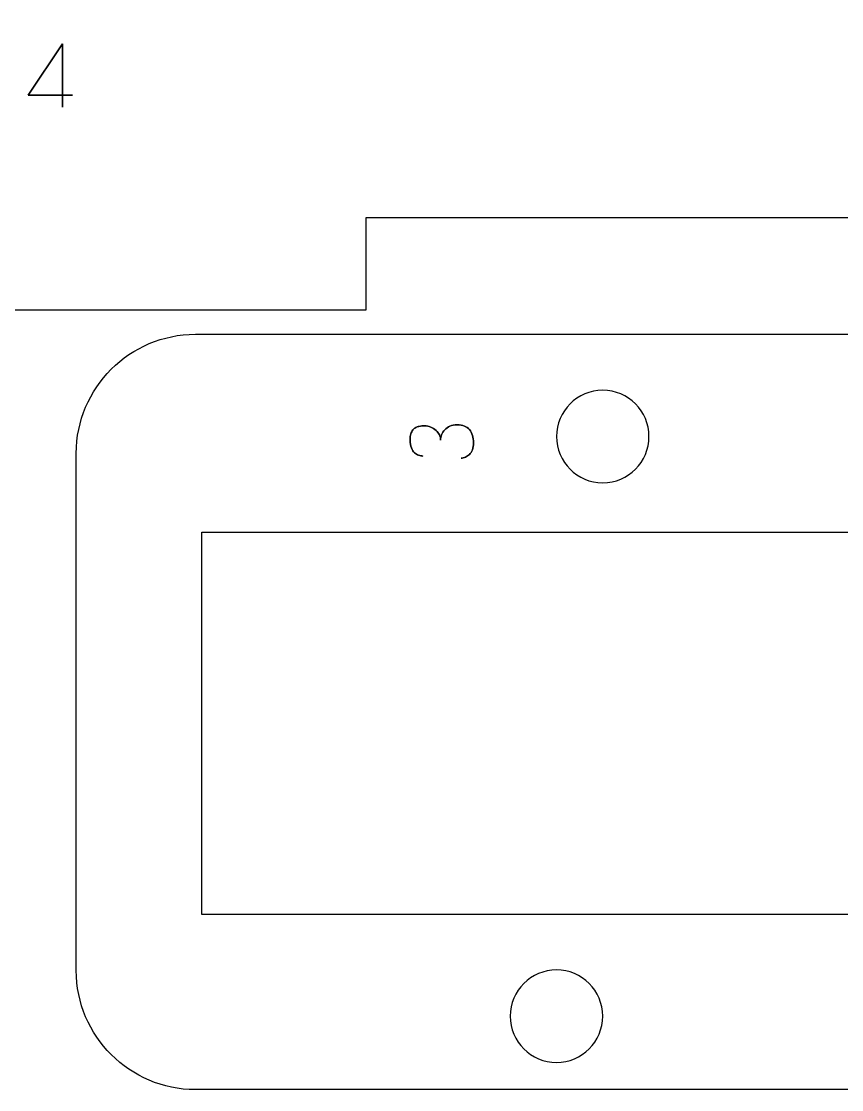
# Model space of a CAD drawing. Header units: centimetres. Extents: x -26.3 to 6, y -21.9 to 0.4.
# Drawn here: x -19.812 to -17.152, y -14.743 to -11.278 of the extents above; entities that cross this region are included whole.
import ezdxf

# ---------------------------------------------------------------- set-up
doc = ezdxf.new("R2010")
doc.units = ezdxf.units.CM
doc.header["$MEASUREMENT"] = 0
doc.layers.add('Layer 1', color=7, linetype='Continuous')

msp = doc.modelspace()

# ---------------------------------------------------------------- linework, layer by layer
at = {"layer": 'Layer 1', "lineweight": -3}
for points, knots in [([(-15.55957, -8.99456), (-15.55957, -8.99456), (-15.56221, -8.99415), (-15.56221, -8.99415), (-15.56221, -8.99415), (-15.56221, -8.99415), (-15.56221, -7.34545), (-15.56221, -7.34545), (-15.56221, -7.34545), (-15.56221, -7.34545), (-15.56477, -7.34544), (-15.56477, -7.34544), (-15.56477, -7.34544), (-15.56477, -7.34544), (-15.69477, -7.34544), (-15.69477, -7.34544), (-15.69477, -7.34544), (-15.69477, -7.34544), (-15.69477, -7.04544), (-15.69477, -7.04544), (-15.69477, -7.04544), (-15.69477, -7.04544), (-16.99477, -7.04544), (-16.99477, -7.04544), (-16.99477, -7.04544), (-16.99477, -7.04544), (-16.99477, -7.34544), (-16.99477, -7.34544), (-16.99477, -7.34544), (-16.99477, -7.34544), (-18.89477, -7.34544), (-18.89477, -7.34544), (-18.89477, -7.34544), (-18.89477, -7.34544), (-18.89477, -7.04544), (-18.89477, -7.04544), (-18.89477, -7.04544), (-18.89477, -7.04544), (-19.39477, -7.04544), (-19.39477, -7.04544), (-19.39477, -7.04544), (-19.39477, -7.04544), (-19.39477, -7.34544), (-19.39477, -7.34544), (-19.39477, -7.34544), (-19.39477, -7.34544), (-19.69477, -7.34544), (-19.69477, -7.34544), (-19.69477, -7.34544), (-19.69477, -7.34544), (-19.69477, -7.04544), (-19.69477, -7.04544), (-19.69477, -7.04544), (-19.69477, -7.04544), (-20.19477, -7.04544), (-20.19477, -7.04544), (-20.19477, -7.04544), (-20.19477, -7.04544), (-20.19477, -7.34544), (-20.19477, -7.34544), (-20.19477, -7.34544), (-20.19477, -7.34544), (-20.32477, -7.34544), (-20.32477, -7.34544), (-20.32477, -7.34544), (-20.32477, -7.34544), (-20.32477, -9.69546), (-20.32477, -9.69545), (-20.32477, -9.69545), (-20.32477, -9.69544), (-19.33472, -9.69545), (-19.33472, -9.69545), (-19.33472, -9.69545), (-19.33472, -9.69545), (-19.33472, -9.99545), (-19.33472, -9.99545), (-19.33472, -9.99545), (-19.33472, -9.99545), (-20.32477, -9.99544), (-20.32477, -9.99545), (-20.32477, -9.99545), (-20.32477, -9.99546), (-20.32477, -11.91544), (-20.32477, -11.91544), (-20.32477, -11.91544), (-20.32477, -11.91544), (-20.19477, -11.91544), (-20.19477, -11.91544), (-20.19477, -11.91544), (-20.19477, -11.91544), (-20.19477, -12.21544), (-20.19477, -12.21544), (-20.19477, -12.21544), (-20.19477, -12.21544), (-18.69477, -12.21544), (-18.69477, -12.21544), (-18.69477, -12.21544), (-18.69477, -12.21544), (-18.69477, -11.91544), (-18.69477, -11.91544), (-18.69477, -11.91544), (-18.69477, -11.91544), (-16.69477, -11.91544), (-16.69477, -11.91544), (-16.69477, -11.91544), (-16.69477, -11.91544), (-16.69477, -12.21544), (-16.69477, -12.21544), (-16.69477, -12.21544), (-16.69477, -12.21544), (-15.69477, -12.21544), (-15.69477, -12.21544), (-15.69477, -12.21544), (-15.69477, -12.21544), (-15.69477, -11.91544), (-15.69477, -11.91544), (-15.69477, -11.91544), (-15.69477, -11.91544), (-15.56477, -11.91544), (-15.56477, -11.91544), (-15.56477, -11.91544), (-15.56477, -11.91544), (-15.56477, -9.99546), (-15.56477, -9.99546), (-15.56477, -9.99546), (-15.56477, -9.99546), (-15.81171, -9.99546), (-15.81171, -9.99546), (-15.81171, -9.99546), (-15.81171, -9.99547), (-15.81171, -9.69547), (-15.81171, -9.69546), (-15.81171, -9.69546), (-15.81171, -9.69546), (-15.56221, -9.69546), (-15.56221, -9.69546), (-15.56221, -9.69546), (-15.56221, -9.69547), (-15.56221, -9.32415), (-15.56221, -9.32415), (-15.56221, -9.32415), (-15.56221, -9.32415), (-15.55957, -9.32456), (-15.55957, -9.32456), (-15.55957, -9.32456), (-15.55957, -9.32456), (-15.22957, -9.32456), (-15.22957, -9.32456), (-15.22957, -9.32456), (-15.22957, -9.32456), (-15.22957, -8.99456), (-15.22957, -8.99456), (-15.22957, -8.99456), (-15.22957, -8.99456), (-15.55957, -8.99456), (-15.55957, -8.99456)], [0, 0, 0, 0, 0.025, 0.025, 0.025, 0.025, 0.05, 0.05, 0.05, 0.05, 0.075, 0.075, 0.075, 0.075, 0.1, 0.1, 0.1, 0.1, 0.125, 0.125, 0.125, 0.125, 0.15, 0.15, 0.15, 0.15, 0.175, 0.175, 0.175, 0.175, 0.2, 0.2, 0.2, 0.2, 0.225, 0.225, 0.225, 0.225, 0.25, 0.25, 0.25, 0.25, 0.275, 0.275, 0.275, 0.275, 0.3, 0.3, 0.3, 0.3, 0.325, 0.325, 0.325, 0.325, 0.35, 0.35, 0.35, 0.35, 0.375, 0.375, 0.375, 0.375, 0.4, 0.4, 0.4, 0.4, 0.425, 0.425, 0.425, 0.425, 0.45, 0.45, 0.45, 0.45, 0.475, 0.475, 0.475, 0.475, 0.5, 0.5, 0.5, 0.5, 0.525, 0.525, 0.525, 0.525, 0.55, 0.55, 0.55, 0.55, 0.575, 0.575, 0.575, 0.575, 0.6, 0.6, 0.6, 0.6, 0.625, 0.625, 0.625, 0.625, 0.65, 0.65, 0.65, 0.65, 0.675, 0.675, 0.675, 0.675, 0.7, 0.7, 0.7, 0.7, 0.725, 0.725, 0.725, 0.725, 0.75, 0.75, 0.75, 0.75, 0.775, 0.775, 0.775, 0.775, 0.8, 0.8, 0.8, 0.8, 0.825, 0.825, 0.825, 0.825, 0.85, 0.85, 0.85, 0.85, 0.875, 0.875, 0.875, 0.875, 0.9, 0.9, 0.9, 0.9, 0.925, 0.925, 0.925, 0.925, 0.95, 0.95, 0.95, 0.95, 1, 1, 1, 1]), ([(-19.67914, -11.35182), (-19.67914, -11.35182), (-19.79033, -11.51805), (-19.79033, -11.51805), (-19.79033, -11.51805), (-19.79033, -11.51805), (-19.64612, -11.51805), (-19.64612, -11.51805), (-19.64612, -11.51805), (-19.64612, -11.51805), (-19.79033, -11.51805), (-19.79033, -11.51805), (-19.79033, -11.51805), (-19.79033, -11.51805), (-19.67914, -11.35182), (-19.67914, -11.35182), (-19.67914, -11.35182), (-19.67914, -11.35182), (-19.67914, -11.55643), (-19.67914, -11.55643), (-19.67914, -11.55643), (-19.67914, -11.55643), (-19.67914, -11.35182), (-19.67914, -11.35182)], [0, 0, 0, 0, 0.1428571, 0.1428571, 0.1428571, 0.1428572, 0.2857143, 0.2857143, 0.2857143, 0.2857143, 0.4285714, 0.4285714, 0.4285714, 0.4285714, 0.5714286, 0.5714286, 0.5714286, 0.5714286, 0.7142857, 0.7142857, 0.7142857, 0.7142857, 1, 1, 1, 1]), ([(-16.82764, -12.29327), (-16.82764, -12.29327), (-19.24777, -12.29327), (-19.24777, -12.29327), (-19.24777, -12.29327), (-19.46022, -12.29327), (-19.63404, -12.46709), (-19.63404, -12.67954), (-19.63404, -12.67954), (-19.63404, -12.67954), (-19.63404, -14.357), (-19.63404, -14.357), (-19.63404, -14.357), (-19.63404, -14.56945), (-19.46022, -14.74327), (-19.24777, -14.74327), (-19.24777, -14.74327), (-19.24777, -14.74327), (-16.82764, -14.74327), (-16.82764, -14.74327), (-16.82764, -14.74327), (-16.61519, -14.74327), (-16.44138, -14.56945), (-16.44138, -14.357), (-16.44138, -14.357), (-16.44138, -14.357), (-16.44138, -12.67954), (-16.44138, -12.67954), (-16.44138, -12.67954), (-16.44138, -12.46709), (-16.61519, -12.29327), (-16.82764, -12.29327)], [0, 0, 0, 0, 0.1111111, 0.1111111, 0.1111111, 0.1111111, 0.2222222, 0.2222222, 0.2222222, 0.2222222, 0.3333333, 0.3333333, 0.3333333, 0.3333333, 0.4444444, 0.4444444, 0.4444444, 0.4444445, 0.5555556, 0.5555556, 0.5555556, 0.5555556, 0.6666667, 0.6666667, 0.6666667, 0.6666667, 0.7777778, 0.7777778, 0.7777778, 0.7777778, 1, 1, 1, 1]), ([(-17.77696, -12.62499), (-17.77696, -12.70784), (-17.84411, -12.77499), (-17.92695, -12.77499), (-17.92695, -12.77499), (-18.0098, -12.775), (-18.07694, -12.70784), (-18.07694, -12.625), (-18.07694, -12.625), (-18.07696, -12.54215), (-18.0098, -12.475), (-17.92696, -12.47499), (-17.92696, -12.47499), (-17.84411, -12.47499), (-17.77696, -12.54215), (-17.77696, -12.62499)], [0, 0, 0, 0, 0.2, 0.2, 0.2, 0.2, 0.4, 0.4, 0.4, 0.4, 0.6, 0.6, 0.6, 0.6, 1, 1, 1, 1]), ([(-18.38552, -12.69529), (-18.3812, -12.69473), (-18.37673, -12.69346), (-18.37212, -12.69148), (-18.37212, -12.69148), (-18.36751, -12.68951), (-18.36323, -12.68664), (-18.35927, -12.68287), (-18.35927, -12.68287), (-18.35533, -12.67911), (-18.35208, -12.67417), (-18.34954, -12.66806), (-18.34954, -12.66806), (-18.347, -12.66194), (-18.34573, -12.65437), (-18.34573, -12.64534), (-18.34573, -12.64534), (-18.34592, -12.62728), (-18.35029, -12.61307), (-18.35885, -12.60272), (-18.35885, -12.60272), (-18.36741, -12.59238), (-18.38072, -12.5872), (-18.39878, -12.5872), (-18.39878, -12.5872), (-18.40782, -12.5872), (-18.41572, -12.58866), (-18.42248, -12.59158), (-18.42248, -12.59158), (-18.42927, -12.59449), (-18.43486, -12.59835), (-18.43929, -12.60315), (-18.43929, -12.60315), (-18.44371, -12.60794), (-18.44705, -12.61331), (-18.4493, -12.61923), (-18.4493, -12.61923), (-18.45156, -12.62516), (-18.45269, -12.63113), (-18.45269, -12.63715), (-18.45269, -12.63715), (-18.4525, -12.63113), (-18.45373, -12.62535), (-18.45636, -12.6198), (-18.45636, -12.6198), (-18.45898, -12.61425), (-18.46271, -12.60931), (-18.46751, -12.60498), (-18.46751, -12.60498), (-18.47231, -12.60065), (-18.47794, -12.59717), (-18.48444, -12.59454), (-18.48444, -12.59454), (-18.49093, -12.5919), (-18.49793, -12.59059), (-18.50547, -12.59059), (-18.50547, -12.59059), (-18.50754, -12.59059), (-18.51017, -12.59063), (-18.51337, -12.59073), (-18.51337, -12.59073), (-18.51657, -12.59082), (-18.51986, -12.59129), (-18.52325, -12.59214), (-18.52325, -12.59214), (-18.52663, -12.59299), (-18.53002, -12.5943), (-18.5334, -12.59609), (-18.5334, -12.59609), (-18.53678, -12.59788), (-18.53985, -12.60042), (-18.54258, -12.60371), (-18.54258, -12.60371), (-18.54531, -12.607), (-18.54747, -12.61124), (-18.54907, -12.61641), (-18.54907, -12.61641), (-18.55067, -12.62158), (-18.55147, -12.62784), (-18.55147, -12.63518), (-18.55147, -12.63518), (-18.55147, -12.64647), (-18.5501, -12.65545), (-18.54738, -12.66213), (-18.54738, -12.66213), (-18.54465, -12.66881), (-18.54126, -12.67398), (-18.53722, -12.67765), (-18.53722, -12.67765), (-18.53317, -12.68132), (-18.52875, -12.68386), (-18.52395, -12.68527), (-18.52395, -12.68527), (-18.51914, -12.68668), (-18.51459, -12.68767), (-18.51026, -12.68824), (-18.51026, -12.68824), (-18.51459, -12.68767), (-18.51914, -12.68668), (-18.52395, -12.68527), (-18.52395, -12.68527), (-18.52875, -12.68386), (-18.53317, -12.68132), (-18.53722, -12.67765), (-18.53722, -12.67765), (-18.54126, -12.67398), (-18.54465, -12.66881), (-18.54738, -12.66213), (-18.54738, -12.66213), (-18.5501, -12.65545), (-18.55147, -12.64647), (-18.55147, -12.63518), (-18.55147, -12.63518), (-18.55147, -12.62784), (-18.55067, -12.62158), (-18.54907, -12.61641), (-18.54907, -12.61641), (-18.54747, -12.61124), (-18.54531, -12.607), (-18.54258, -12.60371), (-18.54258, -12.60371), (-18.53985, -12.60042), (-18.53678, -12.59788), (-18.5334, -12.59609), (-18.5334, -12.59609), (-18.53002, -12.5943), (-18.52663, -12.59299), (-18.52325, -12.59214), (-18.52325, -12.59214), (-18.51986, -12.59129), (-18.5166, -12.59082), (-18.51351, -12.59073), (-18.51351, -12.59073), (-18.51041, -12.59063), (-18.50772, -12.59059), (-18.50547, -12.59059), (-18.50547, -12.59059), (-18.49793, -12.59059), (-18.49093, -12.5919), (-18.48444, -12.59454), (-18.48444, -12.59454), (-18.47794, -12.59717), (-18.47231, -12.60065), (-18.46751, -12.60498), (-18.46751, -12.60498), (-18.46271, -12.60931), (-18.45898, -12.61425), (-18.45636, -12.6198), (-18.45636, -12.6198), (-18.45373, -12.62535), (-18.4525, -12.63113), (-18.45269, -12.63715), (-18.45269, -12.63715), (-18.45269, -12.63113), (-18.45156, -12.62516), (-18.4493, -12.61923), (-18.4493, -12.61923), (-18.44705, -12.61331), (-18.44371, -12.60794), (-18.43929, -12.60315), (-18.43929, -12.60315), (-18.43486, -12.59835), (-18.42927, -12.59449), (-18.42248, -12.59158), (-18.42248, -12.59158), (-18.41572, -12.58866), (-18.40782, -12.5872), (-18.39878, -12.5872), (-18.39878, -12.5872), (-18.38072, -12.5872), (-18.36741, -12.59238), (-18.35885, -12.60272), (-18.35885, -12.60272), (-18.35029, -12.61307), (-18.34592, -12.62728), (-18.34573, -12.64534), (-18.34573, -12.64534), (-18.34573, -12.65437), (-18.347, -12.66194), (-18.34954, -12.66806), (-18.34954, -12.66806), (-18.35208, -12.67417), (-18.35533, -12.67911), (-18.35927, -12.68287), (-18.35927, -12.68287), (-18.36323, -12.68664), (-18.36751, -12.68951), (-18.37212, -12.69148), (-18.37212, -12.69148), (-18.37673, -12.69346), (-18.3812, -12.69473), (-18.38552, -12.69529)], [0, 0, 0, 0, 0.0204082, 0.0204082, 0.0204082, 0.0204082, 0.0408163, 0.0408163, 0.0408163, 0.0408163, 0.0612245, 0.0612245, 0.0612245, 0.0612245, 0.0816327, 0.0816327, 0.0816327, 0.0816327, 0.1020408, 0.1020408, 0.1020408, 0.1020408, 0.122449, 0.122449, 0.122449, 0.122449, 0.1428571, 0.1428571, 0.1428571, 0.1428572, 0.1632653, 0.1632653, 0.1632653, 0.1632653, 0.1836735, 0.1836735, 0.1836735, 0.1836735, 0.2040816, 0.2040816, 0.2040816, 0.2040816, 0.2244898, 0.2244898, 0.2244898, 0.2244898, 0.244898, 0.244898, 0.244898, 0.244898, 0.2653061, 0.2653061, 0.2653061, 0.2653061, 0.2857143, 0.2857143, 0.2857143, 0.2857143, 0.3061224, 0.3061224, 0.3061224, 0.3061225, 0.3265306, 0.3265306, 0.3265306, 0.3265306, 0.3469388, 0.3469388, 0.3469388, 0.3469388, 0.3673469, 0.3673469, 0.3673469, 0.3673469, 0.3877551, 0.3877551, 0.3877551, 0.3877551, 0.4081633, 0.4081633, 0.4081633, 0.4081633, 0.4285714, 0.4285714, 0.4285714, 0.4285714, 0.4489796, 0.4489796, 0.4489796, 0.4489796, 0.4693878, 0.4693878, 0.4693878, 0.4693878, 0.4897959, 0.4897959, 0.4897959, 0.4897959, 0.5102041, 0.5102041, 0.5102041, 0.5102041, 0.5306122, 0.5306122, 0.5306122, 0.5306123, 0.5510204, 0.5510204, 0.5510204, 0.5510204, 0.5714286, 0.5714286, 0.5714286, 0.5714286, 0.5918367, 0.5918367, 0.5918367, 0.5918367, 0.6122449, 0.6122449, 0.6122449, 0.6122449, 0.6326531, 0.6326531, 0.6326531, 0.6326531, 0.6530612, 0.6530612, 0.6530612, 0.6530612, 0.6734694, 0.6734694, 0.6734694, 0.6734694, 0.6938776, 0.6938776, 0.6938776, 0.6938776, 0.7142857, 0.7142857, 0.7142857, 0.7142857, 0.7346939, 0.7346939, 0.7346939, 0.7346939, 0.755102, 0.755102, 0.755102, 0.7551021, 0.7755102, 0.7755102, 0.7755102, 0.7755102, 0.7959184, 0.7959184, 0.7959184, 0.7959184, 0.8163265, 0.8163265, 0.8163265, 0.8163265, 0.8367347, 0.8367347, 0.8367347, 0.8367347, 0.8571429, 0.8571429, 0.8571429, 0.8571429, 0.877551, 0.877551, 0.877551, 0.877551, 0.8979592, 0.8979592, 0.8979592, 0.8979592, 0.9183673, 0.9183673, 0.9183673, 0.9183674, 0.9387755, 0.9387755, 0.9387755, 0.9387755, 0.9591837, 0.9591837, 0.9591837, 0.9591837, 1, 1, 1, 1]), ([(-16.92697, -12.93498), (-16.92697, -12.93498), (-19.22697, -12.93498), (-19.22697, -12.93498), (-19.22697, -12.93498), (-19.22697, -12.93498), (-19.22697, -14.17498), (-19.22697, -14.17498), (-19.22697, -14.17498), (-19.22697, -14.17498), (-16.92697, -14.17498), (-16.92697, -14.17498), (-16.92697, -14.17498), (-16.92697, -14.17498), (-16.92697, -13.80499), (-16.92697, -13.80499), (-16.92697, -13.80499), (-16.92697, -13.80499), (-16.72695, -13.80499), (-16.72695, -13.80499), (-16.72695, -13.80499), (-16.72695, -13.80499), (-16.72695, -13.30499), (-16.72695, -13.30499), (-16.72695, -13.30499), (-16.72695, -13.30499), (-16.92697, -13.30499), (-16.92697, -13.30499), (-16.92697, -13.30499), (-16.92697, -13.30499), (-16.92697, -12.93498), (-16.92697, -12.93498)], [0, 0, 0, 0, 0.1111111, 0.1111111, 0.1111111, 0.1111111, 0.2222222, 0.2222222, 0.2222222, 0.2222222, 0.3333333, 0.3333333, 0.3333333, 0.3333333, 0.4444444, 0.4444444, 0.4444444, 0.4444445, 0.5555556, 0.5555556, 0.5555556, 0.5555556, 0.6666667, 0.6666667, 0.6666667, 0.6666667, 0.7777778, 0.7777778, 0.7777778, 0.7777778, 1, 1, 1, 1]), ([(-17.92697, -14.50498), (-17.92697, -14.58784), (-17.99412, -14.65499), (-18.07696, -14.65499), (-18.07696, -14.65499), (-18.15981, -14.65499), (-18.22695, -14.58784), (-18.22695, -14.505), (-18.22695, -14.505), (-18.22697, -14.42215), (-18.15981, -14.355), (-18.07697, -14.35499), (-18.07697, -14.35499), (-17.99412, -14.35499), (-17.92697, -14.42215), (-17.92697, -14.50498)], [0, 0, 0, 0, 0.2, 0.2, 0.2, 0.2, 0.4, 0.4, 0.4, 0.4, 0.6, 0.6, 0.6, 0.6, 1, 1, 1, 1])]:
    msp.add_open_spline(points, degree=3, knots=knots, dxfattribs=at)

doc.saveas('drawing.dxf')
